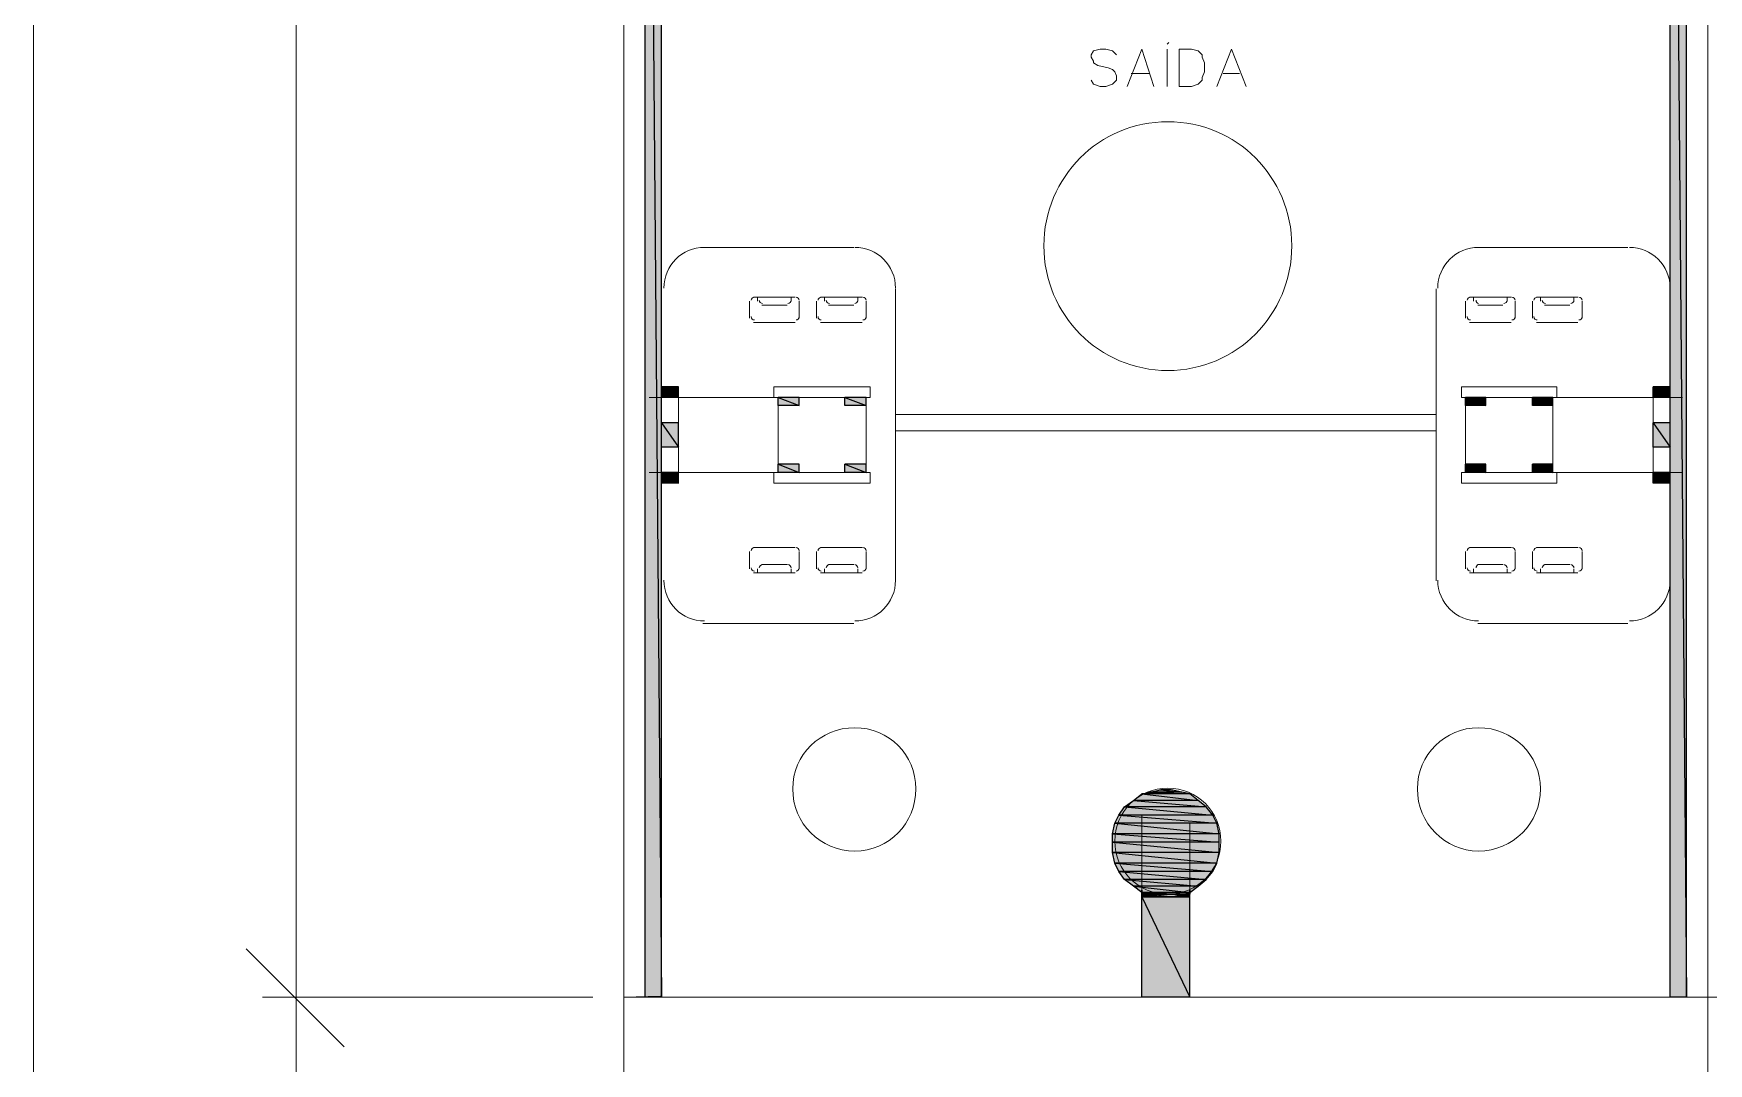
# Model space of a CAD drawing. Header units: millimetres. Extents: x 53 to 176, y -29 to 32.
# Drawn here: x 111.38 to 114.249, y -13.146 to -11.383 of the extents above; entities that cross this region are included whole.
import ezdxf

# ---------------------------------------------------------------- set-up
doc = ezdxf.new("R2010")
doc.units = ezdxf.units.MM
doc.layers.add('15 - Quadro de medição', color=6, linetype='Continuous')

msp = doc.modelspace()

# ---------------------------------------------------------------- hatches: boundary and pattern name
at = {"layer": '15 - Quadro de medição', "true_color": 0x000007}
h = msp.add_hatch(color=7, dxfattribs=at)
h.paths.add_polyline_path([(112.456, -9.6885), (112.4281, -9.6885), (112.456, -13.0324)])
h.paths.add_polyline_path([(112.4281, -9.6885), (112.456, -13.0324), (112.4281, -13.0324)])
h = msp.add_hatch(color=7, dxfattribs=at)
h.paths.add_polyline_path([(114.2117, -9.6885), (114.1838, -9.6885), (114.2117, -13.0324)])
h.paths.add_polyline_path([(114.1838, -9.6885), (114.2117, -13.0324), (114.1838, -13.0324)])
h = msp.add_hatch(color=7, dxfattribs=at)
h.paths.add_polyline_path([(112.4853, -11.9876), (112.456, -11.9876), (112.4853, -12.0058)])
h.paths.add_polyline_path([(112.456, -11.9876), (112.4853, -12.0058), (112.456, -12.0058)])
h = msp.add_hatch(color=7, dxfattribs=at)
h.paths.add_polyline_path([(114.1838, -11.9876), (114.1544, -11.9876), (114.1838, -12.0058)])
h.paths.add_polyline_path([(114.1544, -11.9876), (114.1838, -12.0058), (114.1544, -12.0058)])
h = msp.add_hatch(color=7, dxfattribs=at)
h.paths.add_polyline_path([(112.692, -12.0058), (112.6557, -12.0058), (112.692, -12.0197)])
h.paths.add_polyline_path([(112.6557, -12.0058), (112.692, -12.0197), (112.6557, -12.0197)])
h = msp.add_hatch(color=7, dxfattribs=at)
h.paths.add_polyline_path([(112.8066, -12.0058), (112.7703, -12.0058), (112.8066, -12.0197)])
h.paths.add_polyline_path([(112.7703, -12.0058), (112.8066, -12.0197), (112.7703, -12.0197)])
h = msp.add_hatch(color=7, dxfattribs=at)
h.paths.add_polyline_path([(113.8681, -12.0058), (113.8332, -12.0058), (113.8681, -12.0197)])
h.paths.add_polyline_path([(113.8332, -12.0058), (113.8681, -12.0197), (113.8332, -12.0197)])
h = msp.add_hatch(color=7, dxfattribs=at)
h.paths.add_polyline_path([(113.9826, -12.0058), (113.9477, -12.0058), (113.9826, -12.0197)])
h.paths.add_polyline_path([(113.9477, -12.0058), (113.9826, -12.0197), (113.9477, -12.0197)])
h = msp.add_hatch(color=7, dxfattribs=at)
h.paths.add_polyline_path([(112.4853, -12.0491), (112.456, -12.0491), (112.4853, -12.091)])
h.paths.add_polyline_path([(112.456, -12.0491), (112.4853, -12.091), (112.456, -12.091)])
h = msp.add_hatch(color=7, dxfattribs=at)
h.paths.add_polyline_path([(114.1838, -12.0491), (114.1544, -12.0491), (114.1838, -12.091)])
h.paths.add_polyline_path([(114.1544, -12.0491), (114.1838, -12.091), (114.1544, -12.091)])
h = msp.add_hatch(color=7, dxfattribs=at)
h.paths.add_polyline_path([(112.4853, -12.1343), (112.456, -12.1343), (112.4853, -12.1524)])
h.paths.add_polyline_path([(112.456, -12.1343), (112.4853, -12.1524), (112.456, -12.1524)])
h = msp.add_hatch(color=7, dxfattribs=at)
h.paths.add_polyline_path([(112.692, -12.1203), (112.6557, -12.1203), (112.692, -12.1343)])
h.paths.add_polyline_path([(112.6557, -12.1203), (112.692, -12.1343), (112.6557, -12.1343)])
h = msp.add_hatch(color=7, dxfattribs=at)
h.paths.add_polyline_path([(112.8066, -12.1203), (112.7703, -12.1203), (112.8066, -12.1343)])
h.paths.add_polyline_path([(112.7703, -12.1203), (112.8066, -12.1343), (112.7703, -12.1343)])
h = msp.add_hatch(color=7, dxfattribs=at)
h.paths.add_polyline_path([(113.8681, -12.1203), (113.8332, -12.1203), (113.8681, -12.1343)])
h.paths.add_polyline_path([(113.8332, -12.1203), (113.8681, -12.1343), (113.8332, -12.1343)])
h = msp.add_hatch(color=7, dxfattribs=at)
h.paths.add_polyline_path([(113.9826, -12.1203), (113.9477, -12.1203), (113.9826, -12.1343)])
h.paths.add_polyline_path([(113.9477, -12.1203), (113.9826, -12.1343), (113.9477, -12.1343)])
h = msp.add_hatch(color=7, dxfattribs=at)
h.paths.add_polyline_path([(114.1838, -12.1343), (114.1544, -12.1343), (114.1838, -12.1524)])
h.paths.add_polyline_path([(114.1544, -12.1343), (114.1838, -12.1524), (114.1544, -12.1524)])
h = msp.add_hatch(color=7, dxfattribs=at)
h.paths.add_polyline_path([(113.329, -12.6776), (113.3108, -12.6776), (113.3471, -12.6818)])
h.paths.add_polyline_path([(113.3108, -12.6776), (113.3471, -12.6818), (113.2926, -12.6818)])
h = msp.add_hatch(color=7, dxfattribs=at)
h.paths.add_polyline_path([(113.389, -12.7069), (113.2493, -12.7069), (113.4002, -12.7209)])
h.paths.add_polyline_path([(113.2493, -12.7069), (113.4002, -12.7209), (113.2396, -12.7209)])
h = msp.add_hatch(color=7, dxfattribs=at)
h.paths.add_polyline_path([(113.3751, -12.6958), (113.2647, -12.6958), (113.389, -12.7069)])
h.paths.add_polyline_path([(113.2647, -12.6958), (113.389, -12.7069), (113.2493, -12.7069)])
h = msp.add_hatch(color=7, dxfattribs=at)
h.paths.add_polyline_path([(113.3611, -12.6846), (113.2787, -12.6846), (113.3751, -12.6958)])
h.paths.add_polyline_path([(113.2787, -12.6846), (113.3751, -12.6958), (113.2647, -12.6958)])
h = msp.add_hatch(color=7, dxfattribs=at)
h.paths.add_polyline_path([(113.3471, -12.6818), (113.2926, -12.6818), (113.3611, -12.6846)])
h.paths.add_polyline_path([(113.2926, -12.6818), (113.3611, -12.6846), (113.2787, -12.6846)])
h = msp.add_hatch(color=7, dxfattribs=at)
h.paths.add_polyline_path([(113.4072, -12.7349), (113.2326, -12.7349), (113.4114, -12.753)])
h.paths.add_polyline_path([(113.2326, -12.7349), (113.4114, -12.753), (113.2284, -12.753)])
h = msp.add_hatch(color=7, dxfattribs=at)
h.paths.add_polyline_path([(113.4002, -12.7209), (113.2396, -12.7209), (113.4072, -12.7349)])
h.paths.add_polyline_path([(113.2396, -12.7209), (113.4072, -12.7349), (113.2326, -12.7349)])
h = msp.add_hatch(color=7, dxfattribs=at)
h.paths.add_polyline_path([(113.4114, -12.753), (113.2284, -12.753), (113.4114, -12.767)])
h.paths.add_polyline_path([(113.2284, -12.753), (113.4114, -12.767), (113.2284, -12.767)])
h = msp.add_hatch(color=7, dxfattribs=at)
h.paths.add_polyline_path([(113.4114, -12.767), (113.2284, -12.767), (113.4114, -12.7851)])
h.paths.add_polyline_path([(113.2284, -12.767), (113.4114, -12.7851), (113.2284, -12.7851)])
h = msp.add_hatch(color=7, dxfattribs=at)
h.paths.add_polyline_path([(113.4114, -12.7851), (113.2284, -12.7851), (113.4072, -12.8033)])
h.paths.add_polyline_path([(113.2284, -12.7851), (113.4072, -12.8033), (113.2326, -12.8033)])
h = msp.add_hatch(color=7, dxfattribs=at)
h.paths.add_polyline_path([(113.4072, -12.8033), (113.2326, -12.8033), (113.4002, -12.8173)])
h.paths.add_polyline_path([(113.2326, -12.8033), (113.4002, -12.8173), (113.2396, -12.8173)])
h = msp.add_hatch(color=7, dxfattribs=at)
h.paths.add_polyline_path([(113.4002, -12.8173), (113.2396, -12.8173), (113.389, -12.8312)])
h.paths.add_polyline_path([(113.2396, -12.8173), (113.389, -12.8312), (113.2493, -12.8312)])
h = msp.add_hatch(color=7, dxfattribs=at)
h.paths.add_polyline_path([(113.389, -12.8312), (113.2493, -12.8312), (113.3751, -12.8424)])
h.paths.add_polyline_path([(113.2493, -12.8312), (113.3751, -12.8424), (113.2647, -12.8424)])
h = msp.add_hatch(color=7, dxfattribs=at)
h.paths.add_polyline_path([(113.3751, -12.8424), (113.2647, -12.8424), (113.3611, -12.8536)])
h.paths.add_polyline_path([(113.2647, -12.8424), (113.3611, -12.8536), (113.2787, -12.8536)])
h = msp.add_hatch(color=7, dxfattribs=at)
h.paths.add_polyline_path([(113.3611, -12.8536), (113.2787, -12.8536), (113.3499, -12.8564)])
h.paths.add_polyline_path([(113.2787, -12.8536), (113.3499, -12.8564), (113.2899, -12.8564)])
h = msp.add_hatch(color=7, dxfattribs=at)
h.paths.add_polyline_path([(113.2899, -12.8564), (113.2787, -12.8536)])
h.paths.add_polyline_path([(113.2787, -12.8536), (113.2899, -12.8564), (113.2787, -12.8564)])
h = msp.add_hatch(color=7, dxfattribs=at)
h.paths.add_polyline_path([(113.2926, -12.8564), (113.2787, -12.8564)])
h.paths.add_polyline_path([(113.2926, -12.8564), (113.2787, -12.8564), (113.2899, -12.8564)])
h = msp.add_hatch(color=7, dxfattribs=at)
h.paths.add_polyline_path([(113.2926, -12.8564), (113.2787, -12.8564), (113.3066, -12.8606)])
h.paths.add_polyline_path([(113.2787, -12.8564), (113.3066, -12.8606), (113.2787, -12.8606)])
h = msp.add_hatch(color=7, dxfattribs=at)
h.paths.add_polyline_path([(113.3108, -12.8606), (113.2787, -12.8606)])
h.paths.add_polyline_path([(113.3108, -12.8606), (113.2787, -12.8606), (113.3066, -12.8606)])
h = msp.add_hatch(color=7, dxfattribs=at)
h.paths.add_polyline_path([(113.3611, -12.8606), (113.2787, -12.8606), (113.3611, -13.0324)])
h.paths.add_polyline_path([(113.2787, -12.8606), (113.3611, -13.0324), (113.2787, -13.0324)])
h = msp.add_hatch(color=7, dxfattribs=at)
h.paths.add_polyline_path([(113.2926, -12.8564), (113.3471, -12.8564), (113.3457, -12.8564)])
h.paths.add_polyline_path([(113.3471, -12.8564), (113.3457, -12.8564), (113.2926, -12.8564)])
h = msp.add_hatch(color=7, dxfattribs=at)
h.paths.add_polyline_path([(113.3471, -12.8564), (113.2926, -12.8564), (113.3318, -12.8606)])
h.paths.add_polyline_path([(113.2926, -12.8564), (113.3318, -12.8606), (113.3066, -12.8606)])
h = msp.add_hatch(color=7, dxfattribs=at)
h.paths.add_polyline_path([(113.3611, -12.8564), (113.3471, -12.8564), (113.3611, -12.8606)])
h.paths.add_polyline_path([(113.3471, -12.8564), (113.3611, -12.8606), (113.3318, -12.8606)])
h = msp.add_hatch(color=7, dxfattribs=at)
h.paths.add_polyline_path([(113.3611, -12.8564), (113.3611, -12.8536)])
h.paths.add_polyline_path([(113.3611, -12.8536), (113.3611, -12.8564), (113.3499, -12.8564)])

# ---------------------------------------------------------------- linework, layer by layer
at = {"layer": '15 - Quadro de medição', "color": 8, "linetype": 'Continuous', "lineweight": 20, "true_color": 0x000008}
for points in [[(111.3805, -5.5625), (111.3805, -16.7966), (111.3805, -16.7966)], [(111.8302, -9.2709), (111.8302, -13.0896), (111.8302, -13.0896)], [(111.745, -12.95), (111.9127, -13.1176), (111.9127, -13.1176)], [(111.9127, -13.1176), (111.745, -12.95), (111.745, -12.95)], [(111.8302, -12.9751), (111.8302, -16.7966), (111.8302, -16.7966)], [(112.3387, -13.0324), (111.773, -13.0324), (111.773, -13.0324)], [(112.3387, -13.0324), (111.773, -13.0324), (111.773, -13.0324)]]:
    msp.add_lwpolyline(points, dxfattribs=at)
at = {"layer": '15 - Quadro de medição', "color": 7, "linetype": 'Continuous', "lineweight": 20, "true_color": 0x000007}
for points in [[(112.3917, -9.3282), (114.248, -9.3282), (114.248, -13.0324), (112.3917, -13.0324)], [(114.248, -9.3282), (116.1001, -9.3282), (116.1001, -13.0324), (114.248, -13.0324)], [(113.3429, -11.4736), (113.3429, -11.4093), (113.3639, -11.4093), (113.3751, -11.4121), (113.382, -11.4191), (113.382, -11.4233), (113.3862, -11.4331), (113.3862, -11.4484), (113.382, -11.4582), (113.382, -11.4624), (113.3751, -11.4694), (113.3639, -11.4736)], [(112.4853, -11.9876), (112.456, -11.9876), (112.456, -12.1524), (112.4853, -12.1524)], [(114.1544, -11.9876), (114.1838, -11.9876), (114.1838, -12.1524), (114.1544, -12.1524)], [(112.6557, -12.0197), (112.692, -12.0197), (112.692, -12.0058), (112.6557, -12.0058)], [(112.8066, -12.0197), (112.7703, -12.0197), (112.7703, -12.0058), (112.8066, -12.0058)], [(113.8332, -12.0197), (113.8681, -12.0197), (113.8681, -12.0058), (113.8332, -12.0058)], [(113.9826, -12.0197), (113.9477, -12.0197), (113.9477, -12.0058), (113.9826, -12.0058)], [(112.6557, -12.1203), (112.692, -12.1203), (112.692, -12.1343), (112.6557, -12.1343)], [(112.8066, -12.1203), (112.7703, -12.1203), (112.7703, -12.1343), (112.8066, -12.1343)], [(113.8332, -12.1203), (113.8681, -12.1203), (113.8681, -12.1343), (113.8332, -12.1343)], [(113.9826, -12.1203), (113.9477, -12.1203), (113.9477, -12.1343), (113.9826, -12.1343)], [(112.3917, -13.0324), (114.248, -13.0324), (114.248, -16.7394), (112.3917, -16.7394)], [(114.248, -13.0324), (116.1001, -13.0324), (116.1001, -16.7394), (114.248, -16.7394)]]:
    msp.add_lwpolyline(points, close=True, dxfattribs=at)
for points in [[(112.463, -9.4664), (114.1838, -9.4664), (114.1838, -13.0324), (112.456, -13.0324), (112.4546, -13.031), (112.3917, -13.0324)], [(114.3193, -9.4664), (116.0359, -9.4664), (116.0359, -13.0324), (114.3123, -13.0324), (114.3109, -13.031), (114.248, -13.0324)], [(112.456, -13.0324), (112.456, -9.4748), (112.456, -9.4748)], [(114.248, -9.553), (114.248, -13.0324), (112.3917, -13.0324), (112.3917, -9.553)], [(116.1001, -9.553), (116.1001, -13.0324), (114.248, -13.0324), (114.248, -9.553)], [(112.4281, -9.6885), (112.4281, -13.0324), (112.456, -13.0324), (112.4127, -13.0324)], [(114.1838, -13.0324), (114.2117, -13.0324), (114.2117, -9.6885)], [(113.2354, -11.4191), (113.2284, -11.4121), (113.2172, -11.4093), (113.2074, -11.4093), (113.1963, -11.4121), (113.1921, -11.4191), (113.1921, -11.4233), (113.1963, -11.4303), (113.1963, -11.4331), (113.2033, -11.4373), (113.2214, -11.4415), (113.2284, -11.4443), (113.2326, -11.4484), (113.2354, -11.4554), (113.2354, -11.4624), (113.2284, -11.4694), (113.2172, -11.4736), (113.2074, -11.4736), (113.1963, -11.4694), (113.1921, -11.4624)], [(113.2535, -11.4736), (113.2787, -11.4093), (113.2996, -11.4736)], [(113.322, -11.401), (113.3248, -11.3982), (113.3248, -11.3982)], [(113.322, -11.4736), (113.322, -11.4093), (113.322, -11.4093)], [(113.4072, -11.4736), (113.4323, -11.4093), (113.4575, -11.4736)], [(113.2605, -11.4512), (113.2926, -11.4512), (113.2926, -11.4512)], [(113.4184, -11.4512), (113.4463, -11.4512), (113.4463, -11.4512)], [(112.5272, -11.7488), (112.7856, -11.7488), (112.7856, -11.7488)], [(114.1111, -11.7488), (113.8541, -11.7488), (113.8541, -11.7488)], [(112.456, -12.32), (112.456, -11.82), (112.456, -11.82)], [(112.8569, -11.82), (112.8569, -12.0351), (112.8569, -12.32)], [(113.7829, -11.82), (113.7829, -12.0351), (113.7829, -12.32)], [(114.1838, -12.32), (114.1838, -11.82), (114.1838, -11.82)], [(112.6068, -11.8703), (112.6068, -11.8409), (112.6068, -11.8409)], [(112.6138, -11.834), (112.6851, -11.834), (112.6851, -11.834)], [(112.6781, -11.8409), (112.6781, -11.834), (112.6208, -11.834), (112.6208, -11.8409)], [(112.6278, -11.8479), (112.6711, -11.8479), (112.6711, -11.8479)], [(112.692, -11.8409), (112.692, -11.8703), (112.692, -11.8703)], [(112.7214, -11.8409), (112.7214, -11.8703), (112.7214, -11.8703)], [(112.7996, -11.834), (112.7284, -11.834), (112.7284, -11.834)], [(112.7353, -11.8409), (112.7353, -11.834), (112.7926, -11.834), (112.7926, -11.8409)], [(112.7856, -11.8479), (112.7423, -11.8479), (112.7423, -11.8479)], [(112.8066, -11.8703), (112.8066, -11.8409), (112.8066, -11.8409)], [(113.8332, -11.8703), (113.8332, -11.8409), (113.8332, -11.8409)], [(113.8402, -11.834), (113.9114, -11.834), (113.9114, -11.834)], [(113.9044, -11.8409), (113.9044, -11.834), (113.8472, -11.834), (113.8472, -11.8409)], [(113.8541, -11.8479), (113.8974, -11.8479), (113.8974, -11.8479)], [(113.9184, -11.8409), (113.9184, -11.8703), (113.9184, -11.8703)], [(113.9477, -11.8409), (113.9477, -11.8703), (113.9477, -11.8703)], [(114.0259, -11.834), (113.9547, -11.834), (113.9547, -11.834)], [(113.9617, -11.8409), (113.9617, -11.834), (114.019, -11.834), (114.019, -11.8409)], [(114.012, -11.8479), (113.9687, -11.8479), (113.9687, -11.8479)], [(114.0329, -11.8703), (114.0329, -11.8409), (114.0329, -11.8409)], [(112.6851, -11.8773), (112.6138, -11.8773), (112.6138, -11.8773)], [(112.7284, -11.8773), (112.7996, -11.8773), (112.7996, -11.8773)], [(113.9114, -11.8773), (113.8402, -11.8773), (113.8402, -11.8773)], [(113.9547, -11.8773), (114.0259, -11.8773), (114.0259, -11.8773)], [(112.8066, -12.0058), (112.8136, -12.0058), (112.8136, -11.9876), (112.6487, -11.9876), (112.6487, -12.0058)], [(113.8332, -12.0058), (113.8262, -12.0058), (113.8262, -11.9876), (113.9896, -11.9876), (113.9896, -12.0058)], [(112.435, -12.0058), (112.8066, -12.0058), (112.8066, -12.1343)], [(112.6557, -12.0058), (112.6557, -12.1343), (112.6557, -12.1343)], [(114.2047, -12.0058), (113.8332, -12.0058), (113.8332, -12.1343)], [(113.9826, -12.0058), (113.9826, -12.1343), (113.9826, -12.1343)], [(112.4853, -12.0491), (112.456, -12.0491), (112.456, -12.0491)], [(112.8569, -12.0351), (113.7829, -12.0351), (113.7829, -12.0351)], [(114.1544, -12.0491), (114.1838, -12.0491), (114.1838, -12.0491)], [(112.8569, -12.063), (113.7829, -12.063), (113.7829, -12.063)], [(112.4853, -12.091), (112.456, -12.091), (112.456, -12.091)], [(114.1544, -12.091), (114.1838, -12.091), (114.1838, -12.091)], [(112.435, -12.1343), (112.8066, -12.1343), (112.8066, -12.1343)], [(112.8066, -12.1343), (112.8136, -12.1343), (112.8136, -12.1524), (112.6487, -12.1524), (112.6487, -12.1343)], [(113.8332, -12.1343), (113.8262, -12.1343), (113.8262, -12.1524), (113.9896, -12.1524), (113.9896, -12.1343)], [(114.2047, -12.1343), (113.8332, -12.1343), (113.8332, -12.1343)], [(112.6068, -12.2697), (112.6068, -12.2991), (112.6068, -12.2991)], [(112.6851, -12.2628), (112.6138, -12.2628), (112.6138, -12.2628)], [(112.692, -12.2991), (112.692, -12.2697), (112.692, -12.2697)], [(112.7214, -12.2991), (112.7214, -12.2697), (112.7214, -12.2697)], [(112.7284, -12.2628), (112.7996, -12.2628), (112.7996, -12.2628)], [(112.8066, -12.2697), (112.8066, -12.2991), (112.8066, -12.2991)], [(113.8332, -12.2697), (113.8332, -12.2991), (113.8332, -12.2991)], [(113.9114, -12.2628), (113.8402, -12.2628), (113.8402, -12.2628)], [(113.9184, -12.2991), (113.9184, -12.2697), (113.9184, -12.2697)], [(113.9477, -12.2991), (113.9477, -12.2697), (113.9477, -12.2697)], [(113.9547, -12.2628), (114.0259, -12.2628), (114.0259, -12.2628)], [(114.0329, -12.2697), (114.0329, -12.2991), (114.0329, -12.2991)], [(112.6138, -12.3061), (112.6851, -12.3061), (112.6851, -12.3061)], [(112.6781, -12.2991), (112.6781, -12.3061), (112.6208, -12.3061), (112.6208, -12.2991)], [(112.6278, -12.2921), (112.6711, -12.2921), (112.6711, -12.2921)], [(112.7996, -12.3061), (112.7284, -12.3061), (112.7284, -12.3061)], [(112.7353, -12.2991), (112.7353, -12.3061), (112.7926, -12.3061), (112.7926, -12.2991)], [(112.7856, -12.2921), (112.7423, -12.2921), (112.7423, -12.2921)], [(113.8402, -12.3061), (113.9114, -12.3061), (113.9114, -12.3061)], [(113.9044, -12.2991), (113.9044, -12.3061), (113.8472, -12.3061), (113.8472, -12.2991)], [(113.8541, -12.2921), (113.8974, -12.2921), (113.8974, -12.2921)], [(114.0259, -12.3061), (113.9547, -12.3061), (113.9547, -12.3061)], [(113.9617, -12.2991), (113.9617, -12.3061), (114.019, -12.3061), (114.019, -12.2991)], [(114.012, -12.2921), (113.9687, -12.2921), (113.9687, -12.2921)], [(112.7856, -12.3927), (112.5272, -12.3927), (112.5272, -12.3927)], [(113.8541, -12.3927), (114.1111, -12.3927), (114.1111, -12.3927)], [(113.2787, -13.0324), (113.2787, -12.7209), (113.2787, -12.7209)], [(113.3611, -13.0324), (113.3611, -12.7349), (113.3611, -12.7349)]]:
    msp.add_lwpolyline(points, dxfattribs=at)
at = {"layer": '15 - Quadro de medição', "color": 7, "linetype": 'Continuous', "lineweight": -2, "true_color": 0x000007}
for points in [[(112.456, -9.6885), (112.4281, -9.6885), (112.456, -13.0324)], [(112.4281, -9.6885), (112.456, -13.0324), (112.4281, -13.0324)], [(114.2117, -9.6885), (114.1838, -9.6885), (114.2117, -13.0324)], [(114.1838, -9.6885), (114.2117, -13.0324), (114.1838, -13.0324)], [(112.4853, -11.9876), (112.456, -11.9876), (112.4853, -12.0058)], [(112.456, -11.9876), (112.4853, -12.0058), (112.456, -12.0058)], [(114.1838, -11.9876), (114.1544, -11.9876), (114.1838, -12.0058)], [(114.1544, -11.9876), (114.1838, -12.0058), (114.1544, -12.0058)], [(112.692, -12.0058), (112.6557, -12.0058), (112.692, -12.0197)], [(112.6557, -12.0058), (112.692, -12.0197), (112.6557, -12.0197)], [(112.8066, -12.0058), (112.7703, -12.0058), (112.8066, -12.0197)], [(112.7703, -12.0058), (112.8066, -12.0197), (112.7703, -12.0197)], [(113.8681, -12.0058), (113.8332, -12.0058), (113.8681, -12.0197)], [(113.8332, -12.0058), (113.8681, -12.0197), (113.8332, -12.0197)], [(113.9826, -12.0058), (113.9477, -12.0058), (113.9826, -12.0197)], [(113.9477, -12.0058), (113.9826, -12.0197), (113.9477, -12.0197)], [(112.4853, -12.0491), (112.456, -12.0491), (112.4853, -12.091)], [(112.456, -12.0491), (112.4853, -12.091), (112.456, -12.091)], [(114.1838, -12.0491), (114.1544, -12.0491), (114.1838, -12.091)], [(114.1544, -12.0491), (114.1838, -12.091), (114.1544, -12.091)], [(112.4853, -12.1343), (112.456, -12.1343), (112.4853, -12.1524)], [(112.456, -12.1343), (112.4853, -12.1524), (112.456, -12.1524)], [(112.692, -12.1203), (112.6557, -12.1203), (112.692, -12.1343)], [(112.6557, -12.1203), (112.692, -12.1343), (112.6557, -12.1343)], [(112.8066, -12.1203), (112.7703, -12.1203), (112.8066, -12.1343)], [(112.7703, -12.1203), (112.8066, -12.1343), (112.7703, -12.1343)], [(113.8681, -12.1203), (113.8332, -12.1203), (113.8681, -12.1343)], [(113.8332, -12.1203), (113.8681, -12.1343), (113.8332, -12.1343)], [(113.9826, -12.1203), (113.9477, -12.1203), (113.9826, -12.1343)], [(113.9477, -12.1203), (113.9826, -12.1343), (113.9477, -12.1343)], [(114.1838, -12.1343), (114.1544, -12.1343), (114.1838, -12.1524)], [(114.1544, -12.1343), (114.1838, -12.1524), (114.1544, -12.1524)], [(113.3108, -12.6776), (113.3471, -12.6818), (113.2926, -12.6818)], [(113.329, -12.6776), (113.3108, -12.6776), (113.3471, -12.6818)], [(113.2493, -12.7069), (113.4002, -12.7209), (113.2396, -12.7209)], [(113.2647, -12.6958), (113.389, -12.7069), (113.2493, -12.7069)], [(113.389, -12.7069), (113.2493, -12.7069), (113.4002, -12.7209)], [(113.2787, -12.6846), (113.3751, -12.6958), (113.2647, -12.6958)], [(113.3751, -12.6958), (113.2647, -12.6958), (113.389, -12.7069)], [(113.2926, -12.6818), (113.3611, -12.6846), (113.2787, -12.6846)], [(113.3611, -12.6846), (113.2787, -12.6846), (113.3751, -12.6958)], [(113.3471, -12.6818), (113.2926, -12.6818), (113.3611, -12.6846)], [(113.2326, -12.7349), (113.4114, -12.753), (113.2284, -12.753)], [(113.2396, -12.7209), (113.4072, -12.7349), (113.2326, -12.7349)], [(113.4072, -12.7349), (113.2326, -12.7349), (113.4114, -12.753)], [(113.4002, -12.7209), (113.2396, -12.7209), (113.4072, -12.7349)], [(113.4114, -12.753), (113.2284, -12.753), (113.4114, -12.767)], [(113.2284, -12.753), (113.4114, -12.767), (113.2284, -12.767)], [(113.4114, -12.767), (113.2284, -12.767), (113.4114, -12.7851)], [(113.2284, -12.767), (113.4114, -12.7851), (113.2284, -12.7851)], [(113.4114, -12.7851), (113.2284, -12.7851), (113.4072, -12.8033)], [(113.2284, -12.7851), (113.4072, -12.8033), (113.2326, -12.8033)], [(113.4072, -12.8033), (113.2326, -12.8033), (113.4002, -12.8173)], [(113.2326, -12.8033), (113.4002, -12.8173), (113.2396, -12.8173)], [(113.4002, -12.8173), (113.2396, -12.8173), (113.389, -12.8312)], [(113.2396, -12.8173), (113.389, -12.8312), (113.2493, -12.8312)], [(113.389, -12.8312), (113.2493, -12.8312), (113.3751, -12.8424)], [(113.2493, -12.8312), (113.3751, -12.8424), (113.2647, -12.8424)], [(113.3751, -12.8424), (113.2647, -12.8424), (113.3611, -12.8536)], [(113.2647, -12.8424), (113.3611, -12.8536), (113.2787, -12.8536)], [(113.2787, -12.8494), (113.2787, -12.8536), (113.2787, -12.8536)], [(113.3611, -12.8494), (113.3611, -12.8536), (113.3611, -12.8536)], [(113.2787, -12.8536), (113.2787, -12.8536)], [(113.2787, -12.8536), (113.2787, -12.8536)], [(113.3611, -12.8536), (113.2787, -12.8536), (113.3499, -12.8564)], [(113.2787, -12.8536), (113.3499, -12.8564), (113.2899, -12.8564)], [(113.2899, -12.8564), (113.2787, -12.8536)], [(113.2787, -12.8536), (113.2899, -12.8564), (113.2787, -12.8564)], [(113.2926, -12.8564), (113.2926, -12.8564), (113.2787, -12.8564)], [(113.2926, -12.8564), (113.2787, -12.8564), (113.2899, -12.8564)], [(113.2787, -12.8564), (113.2926, -12.8564), (113.2926, -12.8564)], [(113.2926, -12.8564), (113.2926, -12.8564), (113.2787, -12.8564)], [(113.2787, -12.8564), (113.2926, -12.8564), (113.2926, -12.8564)], [(113.2926, -12.8564), (113.2926, -12.8564), (113.2787, -12.8564)], [(113.2926, -12.8564), (113.2787, -12.8564), (113.3066, -12.8606)], [(113.2787, -12.8564), (113.3066, -12.8606), (113.2787, -12.8606)], [(113.3108, -12.8606), (113.3108, -12.8606), (113.2787, -12.8606)], [(113.3108, -12.8606), (113.2787, -12.8606), (113.3066, -12.8606)], [(113.2787, -12.8606), (113.3108, -12.8606), (113.3108, -12.8606)], [(113.3108, -12.8606), (113.3108, -12.8606), (113.2787, -12.8606)], [(113.3611, -12.8606), (113.2787, -12.8606), (113.3611, -13.0324)], [(113.2787, -12.8606), (113.3611, -13.0324), (113.2787, -13.0324)], [(113.3499, -12.8564), (113.2899, -12.8564), (113.3471, -12.8564)], [(113.2899, -12.8564), (113.3471, -12.8564), (113.2926, -12.8564)], [(113.2926, -12.8564), (113.3471, -12.8564), (113.3457, -12.8564)], [(113.3471, -12.8564), (113.3457, -12.8564), (113.2926, -12.8564)], [(113.3471, -12.8564), (113.2926, -12.8564), (113.3318, -12.8606)], [(113.2926, -12.8564), (113.3318, -12.8606), (113.3066, -12.8606)], [(113.3318, -12.8606), (113.3066, -12.8606), (113.329, -12.8606)], [(113.3066, -12.8606), (113.329, -12.8606), (113.3108, -12.8606)], [(113.3318, -12.8606), (113.3611, -12.8606), (113.329, -12.8606)], [(113.329, -12.8606), (113.3611, -12.8606), (113.3611, -12.8606)], [(113.3611, -12.8606), (113.3611, -12.8606), (113.329, -12.8606)], [(113.3471, -12.8564), (113.3611, -12.8606), (113.3318, -12.8606)], [(113.3611, -12.8606), (113.3318, -12.8606)], [(113.3499, -12.8564), (113.3611, -12.8564), (113.3471, -12.8564)], [(113.3471, -12.8564), (113.3611, -12.8564), (113.3611, -12.8564)], [(113.3611, -12.8564), (113.3611, -12.8564), (113.3471, -12.8564)], [(113.3471, -12.8564), (113.3611, -12.8564), (113.3611, -12.8564)], [(113.3611, -12.8564), (113.3611, -12.8564), (113.3471, -12.8564)], [(113.3611, -12.8564), (113.3471, -12.8564), (113.3611, -12.8606)], [(113.3611, -12.8536), (113.3611, -12.8564), (113.3499, -12.8564)], [(113.3611, -12.8564), (113.3499, -12.8564)], [(113.3611, -12.8536), (113.3611, -12.8536)], [(113.3611, -12.8536), (113.3611, -12.8536)], [(113.3611, -12.8564), (113.3611, -12.8536)]]:
    msp.add_lwpolyline(points, close=True, dxfattribs=at)
at = {"layer": '15 - Quadro de medição', "color": 7, "linetype": 'Continuous', "lineweight": 20, "true_color": 0x000007}
for points in [[(113.5357, -11.746), (113.5357, -11.6286), (113.4407, -11.5337), (113.3234, -11.5337), (113.3234, -11.5337), (113.206, -11.5337), (113.1111, -11.6286), (113.1111, -11.746), (113.1111, -11.746), (113.1111, -11.8647), (113.206, -11.9597), (113.3234, -11.9597), (113.3234, -11.9597), (113.4407, -11.9597), (113.5357, -11.8647), (113.5357, -11.746)], [(112.8918, -12.6762), (112.8918, -12.6175), (112.8457, -12.5714), (112.787, -12.5714), (112.787, -12.5714), (112.7284, -12.5714), (112.6809, -12.6175), (112.6809, -12.6762), (112.6809, -12.6762), (112.6809, -12.7349), (112.7284, -12.7824), (112.787, -12.7824), (112.787, -12.7824), (112.8457, -12.7824), (112.8918, -12.7349), (112.8918, -12.6762)], [(113.9617, -12.6762), (113.9617, -12.6175), (113.9142, -12.5714), (113.8555, -12.5714), (113.8555, -12.5714), (113.7983, -12.5714), (113.7508, -12.6175), (113.7508, -12.6762), (113.7508, -12.6762), (113.7508, -12.7349), (113.7983, -12.7824), (113.8555, -12.7824), (113.8555, -12.7824), (113.9142, -12.7824), (113.9617, -12.7349), (113.9617, -12.6762)], [(113.4142, -12.7656), (113.4142, -12.7153), (113.3737, -12.6748), (113.3234, -12.6748), (113.3234, -12.6748), (113.2731, -12.6748), (113.2326, -12.7153), (113.2326, -12.7656), (113.2326, -12.7656), (113.2326, -12.8159), (113.2731, -12.8564), (113.3234, -12.8564), (113.3234, -12.8564), (113.3737, -12.8564), (113.4142, -12.8159), (113.4142, -12.7656)]]:
    msp.add_open_spline(points, degree=3, knots=[0, 0, 0, 0, 0.0625, 0.0625, 0.0625, 0.062501, 0.125, 0.125, 0.125, 0.125001, 0.1875, 0.1875, 0.1875, 0.187501, 1, 1, 1, 1], dxfattribs=at)
for points in [[(112.53, -11.7488), (112.4909, -11.7488), (112.4602, -11.7795), (112.4602, -11.8186)], [(112.8569, -11.8186), (112.8569, -11.7795), (112.8261, -11.7488), (112.787, -11.7488)], [(113.8555, -11.7488), (113.8178, -11.7488), (113.7857, -11.7795), (113.7857, -11.8186)], [(114.1838, -11.8186), (114.1838, -11.7795), (114.1517, -11.7488), (114.1139, -11.7488)], [(112.6152, -11.834), (112.6124, -11.834), (112.6096, -11.8367), (112.6096, -11.8395)], [(112.6236, -11.8395), (112.6236, -11.8423), (112.6264, -11.8451), (112.6292, -11.8451)], [(112.6725, -11.8451), (112.6753, -11.8451), (112.6781, -11.8423), (112.6781, -11.8395)], [(112.692, -11.8395), (112.692, -11.8367), (112.6892, -11.834), (112.6865, -11.834)], [(112.7298, -11.834), (112.727, -11.834), (112.7242, -11.8367), (112.7242, -11.8395)], [(112.7381, -11.8395), (112.7381, -11.8423), (112.7409, -11.8451), (112.7437, -11.8451)], [(112.787, -11.8451), (112.7898, -11.8451), (112.7926, -11.8423), (112.7926, -11.8395)], [(112.8066, -11.8395), (112.8066, -11.8367), (112.8038, -11.834), (112.801, -11.834)], [(113.8416, -11.834), (113.8388, -11.834), (113.836, -11.8367), (113.836, -11.8395)], [(113.8514, -11.8395), (113.8514, -11.8423), (113.8527, -11.8451), (113.8555, -11.8451)], [(113.8988, -11.8451), (113.9016, -11.8451), (113.9044, -11.8423), (113.9044, -11.8395)], [(113.9184, -11.8395), (113.9184, -11.8367), (113.9156, -11.834), (113.9128, -11.834)], [(113.9561, -11.834), (113.9533, -11.834), (113.9505, -11.8367), (113.9505, -11.8395)], [(113.9645, -11.8395), (113.9645, -11.8423), (113.9673, -11.8451), (113.9701, -11.8451)], [(114.0134, -11.8451), (114.0162, -11.8451), (114.019, -11.8423), (114.019, -11.8395)], [(114.0329, -11.8395), (114.0329, -11.8367), (114.0301, -11.834), (114.0273, -11.834)], [(112.6096, -11.8675), (112.6096, -11.8717), (112.6124, -11.8731), (112.6152, -11.8731)], [(112.6865, -11.8731), (112.6892, -11.8731), (112.692, -11.8717), (112.692, -11.8675)], [(112.7242, -11.8675), (112.7242, -11.8717), (112.727, -11.8731), (112.7298, -11.8731)], [(112.801, -11.8731), (112.8038, -11.8731), (112.8066, -11.8717), (112.8066, -11.8675)], [(113.836, -11.8675), (113.836, -11.8717), (113.8388, -11.8731), (113.8416, -11.8731)], [(113.9128, -11.8731), (113.9156, -11.8731), (113.9184, -11.8717), (113.9184, -11.8675)], [(113.9505, -11.8675), (113.9505, -11.8717), (113.9533, -11.8731), (113.9561, -11.8731)], [(114.0273, -11.8731), (114.0301, -11.8731), (114.0329, -11.8717), (114.0329, -11.8675)], [(112.6152, -12.2628), (112.6124, -12.2628), (112.6096, -12.2656), (112.6096, -12.2683)], [(112.692, -12.2683), (112.692, -12.2656), (112.6892, -12.2628), (112.6865, -12.2628)], [(112.7298, -12.2628), (112.727, -12.2628), (112.7242, -12.2656), (112.7242, -12.2683)], [(112.8066, -12.2683), (112.8066, -12.2656), (112.8038, -12.2628), (112.801, -12.2628)], [(113.8416, -12.2628), (113.8388, -12.2628), (113.836, -12.2656), (113.836, -12.2683)], [(113.9184, -12.2683), (113.9184, -12.2656), (113.9156, -12.2628), (113.9128, -12.2628)], [(113.9561, -12.2628), (113.9533, -12.2628), (113.9505, -12.2656), (113.9505, -12.2683)], [(114.0329, -12.2683), (114.0329, -12.2656), (114.0301, -12.2628), (114.0273, -12.2628)], [(112.6096, -12.2977), (112.6096, -12.3005), (112.6124, -12.3033), (112.6152, -12.3033)], [(112.6292, -12.2921), (112.6264, -12.2921), (112.6236, -12.2949), (112.6236, -12.2977)], [(112.6781, -12.2977), (112.6781, -12.2949), (112.6753, -12.2921), (112.6725, -12.2921)], [(112.6865, -12.3033), (112.6892, -12.3033), (112.692, -12.3005), (112.692, -12.2977)], [(112.7242, -12.2977), (112.7242, -12.3005), (112.727, -12.3033), (112.7298, -12.3033)], [(112.7437, -12.2921), (112.7409, -12.2921), (112.7381, -12.2949), (112.7381, -12.2977)], [(112.7926, -12.2977), (112.7926, -12.2949), (112.7898, -12.2921), (112.787, -12.2921)], [(112.801, -12.3033), (112.8038, -12.3033), (112.8066, -12.3005), (112.8066, -12.2977)], [(113.836, -12.2977), (113.836, -12.3005), (113.8388, -12.3033), (113.8416, -12.3033)], [(113.8555, -12.2921), (113.8527, -12.2921), (113.8514, -12.2949), (113.8514, -12.2977)], [(113.9044, -12.2977), (113.9044, -12.2949), (113.9016, -12.2921), (113.8988, -12.2921)], [(113.9128, -12.3033), (113.9156, -12.3033), (113.9184, -12.3005), (113.9184, -12.2977)], [(113.9505, -12.2977), (113.9505, -12.3005), (113.9533, -12.3033), (113.9561, -12.3033)], [(113.9701, -12.2921), (113.9673, -12.2921), (113.9645, -12.2949), (113.9645, -12.2977)], [(114.019, -12.2977), (114.019, -12.2949), (114.0162, -12.2921), (114.0134, -12.2921)], [(114.0273, -12.3033), (114.0301, -12.3033), (114.0329, -12.3005), (114.0329, -12.2977)], [(112.4602, -12.3186), (112.4602, -12.3577), (112.4909, -12.3885), (112.53, -12.3885)], [(112.787, -12.3885), (112.8261, -12.3885), (112.8569, -12.3577), (112.8569, -12.3186)], [(113.7857, -12.3186), (113.7857, -12.3577), (113.8178, -12.3885), (113.8555, -12.3885)], [(114.1139, -12.3885), (114.1517, -12.3885), (114.1838, -12.3577), (114.1838, -12.3186)]]:
    msp.add_open_spline(points, degree=3, dxfattribs=at)

doc.saveas('drawing.dxf')
